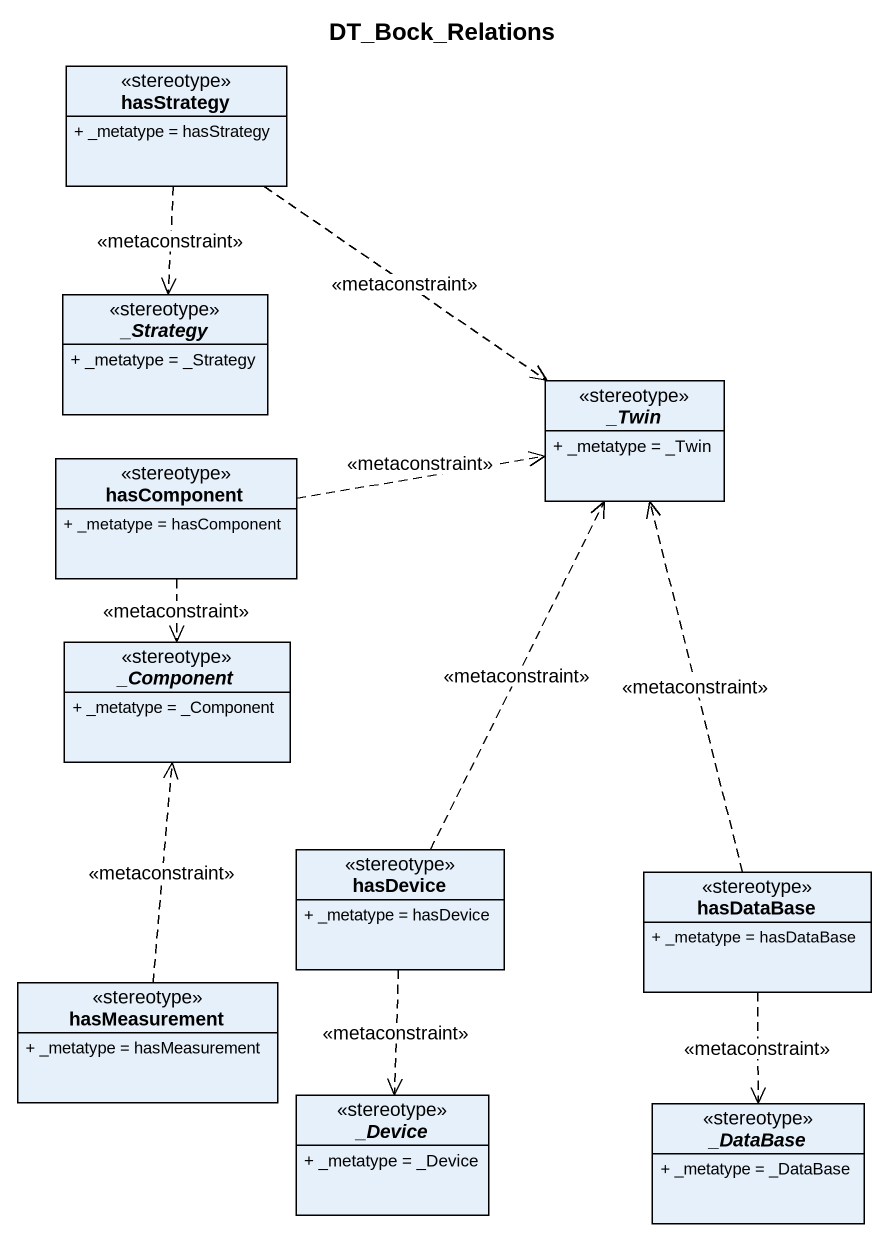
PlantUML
@startuml
title DT_Bock_Relations
hide circle
hide empty members
skinparam classAttributeIconSize 0
class hasStrategy <<stereotype>> {
  + _metatype = hasStrategy
}
abstract class "_Strategy" as Strategy <<stereotype>> {
  + _metatype = _Strategy
}
abstract class "_Twin" as Twin <<stereotype>> {
  + _metatype = _Twin
}
class hasComponent <<stereotype>> {
  + _metatype = hasComponent
}
abstract class "_Component" as Component_ <<stereotype>> {
  + _metatype = _Component
}
class hasDevice <<stereotype>> {
  + _metatype = hasDevice
}
class hasDataBase <<stereotype>> {
  + _metatype = hasDataBase
}
class hasMeasurement <<stereotype>> {
  + _metatype = hasMeasurement
}
abstract class "_Device" as Device <<stereotype>> {
  + _metatype = _Device
}
abstract class "_DataBase" as DataBase_ <<stereotype>> {
  + _metatype = _DataBase
}
hasStrategy ..> Strategy : <<metaconstraint>>
hasStrategy ..> Twin : <<metaconstraint>>
hasComponent .right.> Twin : <<metaconstraint>>
hasComponent ..> Component_ : <<metaconstraint>>
hasDevice .up.> Twin : <<metaconstraint>>
hasDevice ..> Device : <<metaconstraint>>
hasDataBase .up.> Twin : <<metaconstraint>>
hasDataBase ..> DataBase_ : <<metaconstraint>>
hasMeasurement .up.> Component_ : <<metaconstraint>>
@enduml
